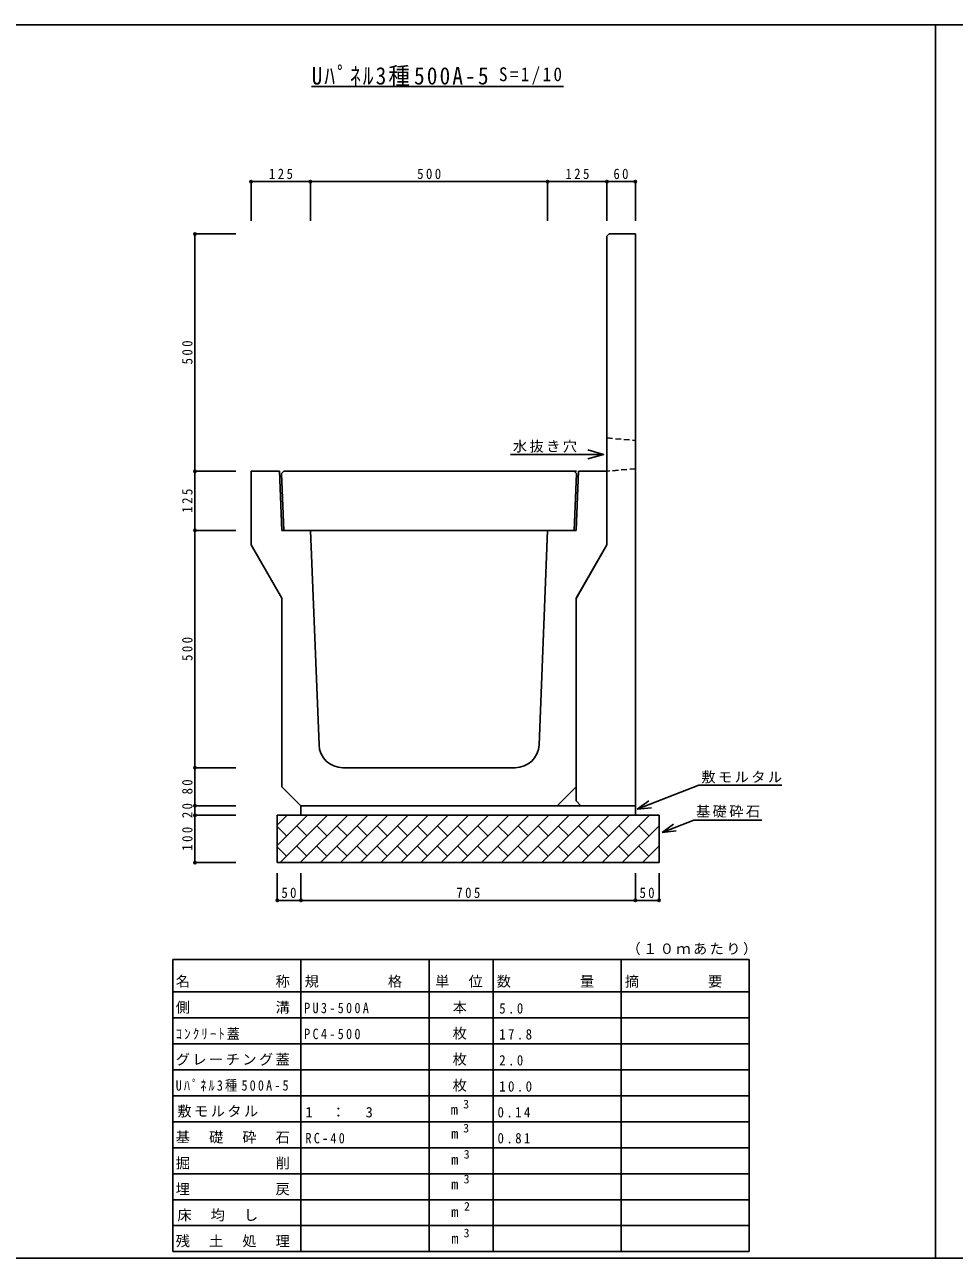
# Model space of a CAD drawing. Units: millimetres at full size, sheet at 1:10. Extents: x -3772 to 4228, y -1145 to 1455.
# Drawn here: x 308 to 2268, y -1145 to 1455 of the extents above; entities that cross this region are included whole.
import ezdxf
from ezdxf.enums import TextEntityAlignment as Align

# ---------------------------------------------------------------- set-up
doc = ezdxf.new("R2010")
doc.units = ezdxf.units.MM
doc.header["$LTSCALE"] = 10
doc.header["$PDMODE"] = 32
doc.header["$PDSIZE"] = 5
doc.linetypes.add('DASHED1', pattern=[1.8, 1.2, -0.6])
doc.layers.add('0-0_通り芯', color=3, linetype='Continuous')
doc.layers.add('0-3_建具', color=7, linetype='Continuous')
doc.styles.add('ＭＳ ゴシック', font='')
doc.styles.get('ＭＳ ゴシック').set_extended_font_data('MS Gothic')

msp = doc.modelspace()

# ---------------------------------------------------------------- linework, layer by layer
at = {"layer": '0-0_通り芯', "color": 2}
for p, q in [((2228.1, 1455.3), (2228.1, -1144.7)), ((228.1, -1144.7), (4228.1, -1144.7))]:
    msp.add_line(p, q, dxfattribs=at)
at = {"layer": '0-0_通り芯'}
for p, q in [((1540.6, 1014.26), (1595.6, 1014.26)), ((1595.6, 1014.26), (1595.6, -210.74)), ((845.6, 514.26), (785.6, 514.26)), ((785.6, 514.26), (785.6, 359.26)), ((854.6, 514.26), (849.8, 509.26)), ((854.6, 389.26), (849.8, 509.26)), ((854.6, 514.26), (1471.6, 514.26)), ((1466.6, 514.26), (1471.4, 509.26)), ((1466.6, 389.26), (1471.4, 509.26)), ((1475.6, 514.26), (1470.6, 389.26)), ((1475.6, 514.26), (1535.6, 514.26)), ((1535.6, 514.26), (1535.6, 359.26)), ((785.6, 359.26), (850.6, 246.67)), ((1535.6, 359.26), (1470.6, 246.26)), ((850.6, 246.67), (850.6, -150.74)), ((1470.6, -180.74), (1470.6, 246.26)), ((1342.56, -110.74), (978.64, -110.74)), ((890.6, -190.74), (850.6, -150.74)), ((1430.6, -190.74), (1470.6, -150.74)), ((1470.6, -180.74), (1480.6, -190.74)), ((890.6, -190.74), (890.6, -210.74)), ((890.6, -190.74), (1480.6, -190.74)), ((1480.6, -190.74), (1595.6, -190.74)), ((840.6, -210.74), (840.6, -310.74)), ((840.6, -210.74), (1645.6, -210.74)), ((840.6, -274.4), (904.26, -210.74)), ((840.6, -231.98), (861.84, -210.74)), ((846.69, -310.74), (946.69, -210.74)), ((860.45, -212.13), (859.06, -210.74)), ((902.87, -254.56), (881.66, -233.35)), ((889.12, -310.74), (989.12, -210.74)), ((902.87, -212.13), (901.48, -210.74)), ((945.3, -254.56), (924.09, -233.35)), ((931.54, -310.74), (1031.54, -210.74)), ((945.3, -212.13), (943.91, -210.74)), ((987.73, -254.56), (966.51, -233.35)), ((973.97, -310.74), (1073.97, -210.74)), ((987.73, -212.13), (986.33, -210.74)), ((1030.15, -254.56), (1008.94, -233.35)), ((1016.39, -310.74), (1116.39, -210.74)), ((1030.15, -212.13), (1028.76, -210.74)), ((1072.58, -254.56), (1051.36, -233.35)), ((1058.82, -310.74), (1158.82, -210.74)), ((1072.58, -212.13), (1071.19, -210.74)), ((1115, -254.56), (1093.79, -233.35)), ((1101.25, -310.74), (1201.25, -210.74)), ((1115, -212.13), (1113.61, -210.74)), ((1157.43, -254.56), (1136.22, -233.35)), ((1143.67, -310.74), (1243.67, -210.74)), ((1157.43, -212.13), (1156.04, -210.74)), ((1199.86, -254.56), (1178.64, -233.35)), ((1186.1, -310.74), (1286.1, -210.74)), ((1199.86, -212.13), (1198.47, -210.74)), ((1242.28, -254.56), (1221.07, -233.35)), ((1228.53, -310.74), (1328.53, -210.74)), ((1242.28, -212.13), (1240.89, -210.74)), ((1284.71, -254.56), (1263.5, -233.35)), ((1270.95, -310.74), (1370.95, -210.74)), ((1284.71, -212.13), (1283.32, -210.74)), ((1327.14, -254.56), (1305.92, -233.35)), ((1313.38, -310.74), (1413.38, -210.74)), ((1327.14, -212.13), (1325.75, -210.74)), ((1369.56, -254.56), (1348.35, -233.35)), ((1355.81, -310.74), (1455.81, -210.74)), ((1369.56, -212.13), (1368.17, -210.74)), ((1411.99, -254.56), (1390.78, -233.35)), ((1398.23, -310.74), (1498.23, -210.74)), ((1411.99, -212.13), (1410.6, -210.74)), ((1454.42, -254.56), (1433.2, -233.35)), ((1440.66, -310.74), (1540.66, -210.74)), ((1454.42, -212.13), (1453.03, -210.74)), ((1496.84, -254.56), (1475.63, -233.35)), ((1483.09, -310.74), (1583.09, -210.74)), ((1496.84, -212.13), (1495.45, -210.74)), ((1539.27, -254.56), (1518.06, -233.35)), ((1525.51, -310.74), (1625.51, -210.74)), ((1539.27, -212.13), (1537.88, -210.74)), ((1581.69, -254.56), (1560.48, -233.35)), ((1567.94, -310.74), (1645.6, -233.08)), ((1581.69, -212.13), (1580.3, -210.74)), ((1624.12, -254.56), (1602.91, -233.35)), ((1624.12, -212.13), (1622.73, -210.74)), ((1645.6, -233.61), (1645.33, -233.35)), ((1645.6, -210.74), (1645.6, -310.74)), ((860.45, -254.56), (840.6, -234.71)), ((860.45, -296.98), (840.6, -277.14)), ((902.87, -296.98), (881.66, -275.77)), ((945.3, -296.98), (924.09, -275.77)), ((987.73, -296.98), (966.51, -275.77)), ((1030.15, -296.98), (1008.94, -275.77)), ((1072.58, -296.98), (1051.36, -275.77)), ((1115, -296.98), (1093.79, -275.77)), ((1157.43, -296.98), (1136.22, -275.77)), ((1199.86, -296.98), (1178.64, -275.77)), ((1242.28, -296.98), (1221.07, -275.77)), ((1284.71, -296.98), (1263.5, -275.77)), ((1327.14, -296.98), (1305.92, -275.77)), ((1369.56, -296.98), (1348.35, -275.77)), ((1411.99, -296.98), (1390.78, -275.77)), ((1454.42, -296.98), (1433.2, -275.77)), ((1496.84, -296.98), (1475.63, -275.77)), ((1539.27, -296.98), (1518.06, -275.77)), ((1581.69, -296.98), (1560.48, -275.77)), ((1624.12, -296.98), (1602.91, -275.77)), ((1610.36, -310.74), (1645.6, -275.51)), ((1645.6, -276.04), (1645.33, -275.77)), ((840.6, -310.74), (1645.6, -310.74))]:
    msp.add_line(p, q, dxfattribs=at)
at = {"layer": '0-0_通り芯', "linetype": 'DASHED1'}
for p, q in [((1535.6, 584.26), (1595.6, 579.26)), ((1595.6, 519.26), (1535.6, 514.26))]:
    msp.add_line(p, q, dxfattribs=at)
at = {"layer": '0-0_通り芯', "color": 2}
msp.add_lwpolyline([(-3771.9, 1455.3), (4228.1, 1455.3), (4228.1, -1144.7)], dxfattribs=at)
at = {"layer": '0-0_通り芯'}
for points in [[(1540.6, 1014.26), (1535.6, 1009.26), (1535.6, 359.26)], [(845.6, 514.26), (850.6, 389.26), (1470.6, 389.26)], [(928.68, -62.74), (910.6, 389.26), (907.63, 389.26)], [(1392.52, -62.74), (1410.6, 389.26), (1413.57, 389.26)], [(1535.6, 359.26), (1470.6, 246.67), (1470.6, -150.74)]]:
    msp.add_lwpolyline(points, dxfattribs=at)
for centre, start, end in [((978.64, -60.74), 182.2906, 270), ((1342.56, -60.74), 270, 357.70938)]:
    msp.add_arc(centre, 50, start, end, dxfattribs=at)
at = {"layer": '0-3_建具'}
for p, q in [((913.1, 1325.3), (1443.77, 1325.3)), ((785.6, 1124.68), (910.6, 1124.68)), ((785.6, 1124.68), (785.6, 1041.75)), ((910.6, 1124.68), (910.6, 1041.75)), ((910.6, 1124.68), (1410.6, 1124.68)), ((1410.6, 1124.68), (1410.6, 1041.75)), ((1410.6, 1124.68), (1535.6, 1124.68)), ((1535.6, 1124.68), (1535.6, 1041.75)), ((1535.6, 1124.68), (1595.6, 1124.68)), ((1595.6, 1124.68), (1595.6, 1041.75)), ((667.19, 514.26), (667.19, 1014.26)), ((667.19, 1014.26), (753.31, 1014.26)), ((1528.47, 549.75), (1495.55, 540.56)), ((667.19, 389.26), (667.19, 514.26)), ((667.19, 514.26), (753.31, 514.26)), ((667.19, 514.26), (753.31, 514.26)), ((667.19, -110.74), (667.19, 389.26)), ((667.19, 389.26), (753.31, 389.26)), ((667.19, -190.74), (667.19, -110.74)), ((667.19, -110.74), (753.31, -110.74)), ((1599.57, -198.28), (1729.47, -147.37)), ((1729.47, -147.37), (1904.66, -147.37)), ((1599.57, -198.28), (1623.72, -180.48)), ((667.19, -210.74), (667.19, -190.74)), ((667.19, -190.74), (753.31, -190.74)), ((1599.57, -198.28), (1629.38, -194.94)), ((667.19, -310.74), (667.19, -210.74)), ((667.19, -210.74), (753.31, -210.74)), ((1651.9, -247.32), (1719.21, -221.02)), ((1651.9, -247.32), (1676.07, -229.54)), ((1719.21, -221.02), (1862.24, -221.02)), ((1651.9, -247.32), (1681.72, -244)), ((667.19, -310.74), (753.31, -310.74)), ((840.6, -390.5), (840.6, -333.19)), ((890.6, -390.5), (890.6, -333.19)), ((1595.6, -390.5), (1595.6, -333.19)), ((1645.6, -390.5), (1645.6, -333.19)), ((840.6, -390.5), (890.6, -390.5)), ((890.6, -390.5), (1595.6, -390.5)), ((1595.6, -390.5), (1645.6, -390.5)), ((620.6, -514.98), (1835.6, -514.98)), ((620.6, -514.98), (620.6, -1130.58)), ((890.6, -514.98), (890.6, -1130.58)), ((1160.6, -514.98), (1160.6, -1130.58)), ((1295.6, -514.98), (1295.6, -1130.58)), ((1565.6, -514.98), (1565.6, -1130.58)), ((1835.6, -514.98), (1835.6, -1130.58)), ((620.6, -583.38), (1835.6, -583.38)), ((620.6, -638.1), (1835.6, -638.1)), ((620.6, -692.82), (1835.6, -692.82)), ((620.6, -747.54), (1835.6, -747.54)), ((620.6, -802.54), (1835.6, -802.54)), ((620.6, -856.98), (1835.6, -856.98)), ((620.6, -911.7), (1835.6, -911.7)), ((620.6, -966.42), (1835.6, -966.42)), ((620.6, -1021.14), (1835.6, -1021.14)), ((620.6, -1075.86), (1835.6, -1075.86)), ((620.6, -1130.58), (1835.6, -1130.58)), ((706.1, -1130.58), (1615.1, -1130.58))]:
    msp.add_line(p, q, dxfattribs=at)
msp.add_lwpolyline([(1332.16, 549.75), (1528.47, 549.75), (1495.55, 558.93)], dxfattribs=at)
for p in [(785.6, 1124.68), (910.6, 1124.68), (1410.6, 1124.68), (1535.6, 1124.68), (1595.6, 1124.68), (667.19, 1014.26), (667.19, 514.26), (667.19, 389.26), (667.19, -110.74), (667.19, -190.74), (667.19, -210.74), (667.19, -310.74), (840.6, -390.5), (890.6, -390.5), (1595.6, -390.5), (1645.6, -390.5)]:
    msp.add_point(p, dxfattribs=at)

# ---------------------------------------------------------------- texts
at = {"layer": '0-3_建具', "style": 'ＭＳ ゴシック'}
for p in [(1206.52, -848.72), (1207.42, -899.34), (1207.42, -954.06), (1207.42, -1006.04), (1207.51, -1064.18), (1207.69, -1120.27)]:
    msp.add_text('m', height=21.99, dxfattribs=at).set_placement(p, align=Align.BOTTOM_LEFT)
at = {"layer": '0-3_建具', "color": 4, "style": 'ＭＳ ゴシック'}
for s, p in [('3', (1232.62, -834.36)), ('3', (1232.62, -884.98)), ('3', (1233.79, -940.04)), ('3', (1233.52, -992.3)), ('2', (1234.42, -1049.82)), ('3', (1233.52, -1105.91))]:
    msp.add_text(s, height=18.33, dxfattribs=at).set_placement(p, align=Align.BOTTOM_LEFT)
at = {"layer": '0-3_建具', "color": 3, "insert": (913.1, 1325.3), "char_height": 36.66, "attachment_point": 7, "style": 'ＭＳ ゴシック'}
msp.add_mtext('\\T1.2;\\W0.9;Uﾊﾟﾈﾙ3種500A-5', dxfattribs=at)
at = {"layer": '0-3_建具', "attachment_point": 7, "style": 'ＭＳ ゴシック'}
for s, insert, char_height in [('\\T1.28;\\W0.9;S=1/10', (1308.04, 1328.99), 29.33), ('\\T1.38;\\W0.9;125', (823.1, 1129.68), 21.99), ('\\T1.38;\\W0.9;500', (1135.6, 1129.68), 21.99), ('\\T1.38;\\W0.9;125', (1448.1, 1129.68), 21.99), ('\\T1.36;\\W0.9;60', (1549.35, 1129.68), 21.99), ('\\T1.17;水抜き穴', (1337.38, 553.31), 21.99), ('\\T1.17;敷モルタル', (1734.7, -143.8), 21.99), ('\\T1.17;基礎砕石', (1723.38, -216.06), 21.99), ('\\T1.36;\\W0.9;50', (849.35, -385.5), 21.99), ('\\T1.38;\\W0.9;705', (1218.1, -385.5), 21.99), ('\\T1.36;\\W0.9;50', (1604.35, -385.5), 21.99), ('\\T1.17;（１０ｍあたり）', (1576.85, -506.04), 21.99), ('\\T1.17;名\u3000\u3000\u3000\u3000\u3000称', (626.6, -574.44), 21.99), ('\\T1.17;規\u3000\u3000\u3000\u3000格', (898.35, -574.44), 21.99), ('\\T1.17;単\u3000位', (1173.6, -574.44), 21.99), ('\\T1.17;数\u3000\u3000\u3000\u3000量', (1303.35, -574.44), 21.99), ('\\T1.17;摘\u3000\u3000\u3000\u3000要', (1573.35, -574.44), 21.99), ('\\T1.17;側\u3000\u3000\u3000\u3000\u3000溝', (626.6, -629.16), 21.99), ('\\T1.39;\\W0.85;PU3-500A', (897.35, -628.37), 21.99), ('\\T1.17;\u3000本', (1175.35, -629.16), 21.99), ('\\T1.38;\\W0.9;5.0', (1308.6, -629.16), 21.99), ('\\T1.33;\\W0.9;ｺﾝｸﾘｰﾄ蓋', (626.6, -683.88), 21.99), ('\\T1.39;\\W0.85;PC4-500', (897.35, -683.09), 21.99), ('\\T1.17;\u3000枚', (1175.35, -683.88), 21.99), ('\\T1.38;\\W0.9;17.8', (1308.6, -683.88), 21.99), ('\\T1.17;グレーチング蓋', (626.6, -738.6), 21.99), ('\\T1.17;\u3000枚', (1175.35, -738.6), 21.99), ('\\T1.38;\\W0.9;2.0', (1308.6, -738.6), 21.99), ('\\T1.36;\\W0.85;Uﾊﾟﾈﾙ3種500A-5', (626.6, -793.6), 21.99), ('\\T1.17;\u3000枚', (1175.35, -793.6), 21.99), ('\\T1.38;\\W0.9;10.0', (1308.6, -793.6), 21.99), ('\\T1.17;敷モルタル', (630.1, -848.04), 21.99), ('\\T1.21;1\u3000：\u30003', (900.1, -848.04), 21.99), ('\\T1.38;\\W0.9;0.14', (1305.1, -848.04), 21.99), ('\\T1.17;基\u3000礎\u3000砕\u3000石', (626.6, -902.76), 21.99), ('\\T1.38;\\W0.85;RC-40', (900.1, -902.76), 21.99), ('\\T1.38;\\W0.9;0.81', (1305.1, -902.76), 21.99), ('\\T1.17;掘\u3000\u3000\u3000\u3000\u3000削', (626.6, -957.48), 21.99), ('\\T1.17;埋\u3000\u3000\u3000\u3000\u3000戻', (626.6, -1012.2), 21.99), ('\\T1.17;床\u3000均\u3000し', (630.1, -1066.92), 21.99), ('\\T1.17;残\u3000土\u3000処\u3000理', (626.6, -1121.64), 21.99)]:
    msp.add_mtext(s, dxfattribs=dict(at, insert=insert, char_height=char_height))
at = {"layer": '0-3_建具', "char_height": 21.99, "attachment_point": 7, "rotation": 90, "style": 'ＭＳ ゴシック'}
for s, insert in [('\\T1.38;\\W0.9;500', (662.19, 739.26)), ('\\T1.38;\\W0.9;125', (662.19, 426.76)), ('\\T1.38;\\W0.9;500', (662.19, 114.26)), ('\\T1.36;\\W0.9;80', (662.19, -166.99)), ('\\T1.36;\\W0.9;20', (662.19, -216.99)), ('\\T1.38;\\W0.9;100', (662.19, -285.74))]:
    msp.add_mtext(s, dxfattribs=dict(at, insert=insert))

doc.saveas('drawing.dxf')
